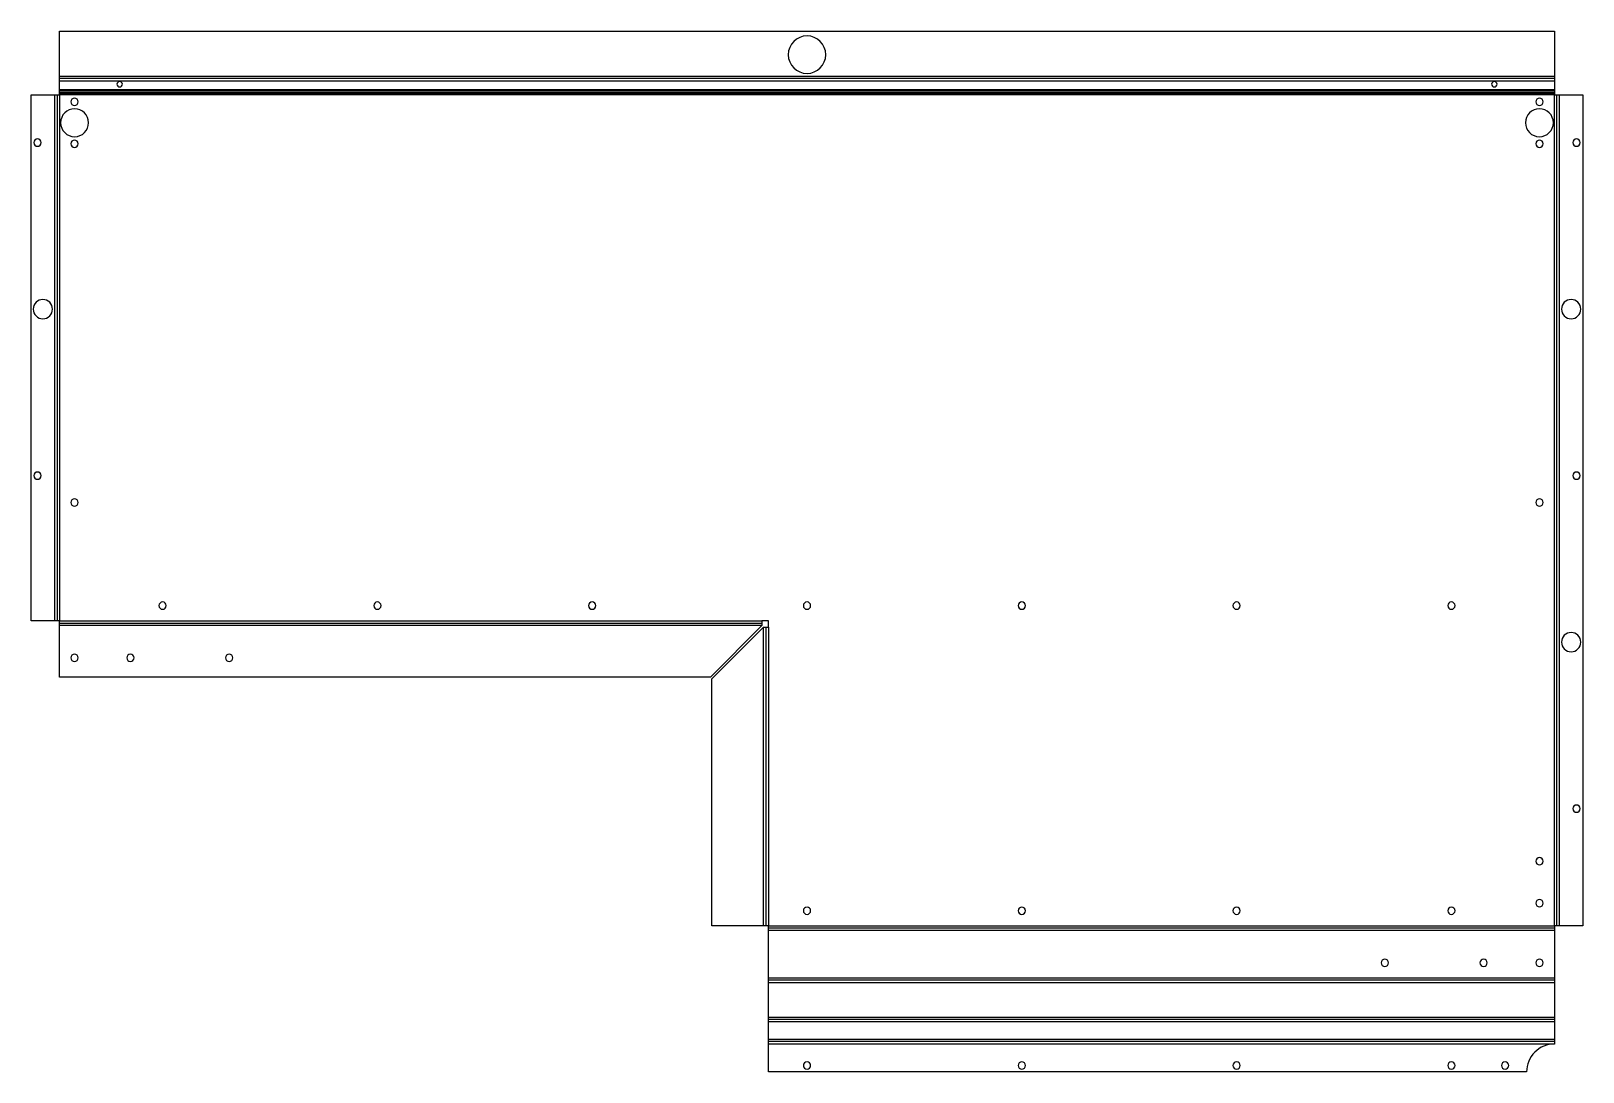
# Model space of a CAD drawing. Header units: millimetres. Extents: x -343 to 379, y 0 to 484.
import ezdxf

# ---------------------------------------------------------------- set-up
doc = ezdxf.new("R2010")
doc.units = ezdxf.units.MM

msp = doc.modelspace()

# ---------------------------------------------------------------- linework, layer by layer
at = {"layer": 'BEND'}
for p, q in [((366, 462.36), (-330, 462.36)), ((366, 456.63), (-330, 456.63)), ((366, 455.42), (-330, 455.42)), ((-331.13, 454.81), (-331.13, 210.05)), ((367.13, 68.05), (367.13, 454.81)), ((-330, 208.92), (-3, 208.92)), ((-1.13, 207.05), (-1.13, 68.05)), ((366, 66.92), (0, 66.92)), ((366, 42.65), (0, 42.65)), ((366, 24.39), (0, 24.39)), ((366, 14.13), (0, 14.13))]:
    msp.add_line(p, q, dxfattribs=at)
at = {"layer": 'BEND_EXTENT'}
for p, q in [((-330, 463.5), (366, 463.5)), ((366, 461.23), (-330, 461.23)), ((-330, 457.23), (366, 457.23)), ((-330, 456.02), (366, 456.02)), ((-332.26, 210.05), (-332.26, 454.81)), ((-330, 454.81), (-330, 210.05)), ((366, 454.81), (-330, 454.81)), ((366, 68.05), (366, 454.81)), ((368.26, 454.81), (368.26, 68.05)), ((-330, 210.05), (-3, 210.05)), ((-3, 207.79), (-330, 207.79)), ((-2.26, 68.05), (-2.26, 207.05)), ((0, 207.05), (0, 68.05)), ((0, 68.05), (366, 68.05)), ((366, 65.79), (0, 65.79)), ((0, 43.79), (366, 43.79)), ((366, 41.52), (0, 41.52)), ((0, 25.52), (366, 25.52)), ((366, 23.26), (0, 23.26)), ((0, 15.26), (366, 15.26)), ((366, 13), (0, 13))]:
    msp.add_line(p, q, dxfattribs=at)
at = {"layer": 'INTERIOR_PROFILES', "extrusion": (0, 0, -1)}
for centre, radius in [((-18, 473.5), 8.75), ((302, 459.73), 1.25), ((-338, 459.73), 1.25), ((323, 441.8), 6.5), ((323, 451.55), 1.7), ((-359, 441.8), 6.5), ((-359, 451.55), 1.7), ((340.26, 432.55), 1.7), ((323, 432.05), 1.7), ((-359, 432.05), 1.7), ((-376.26, 432.55), 1.7), ((337.76, 355.05), 4.5), ((-373.76, 355.05), 4.5), ((340.26, 277.55), 1.7), ((-376.26, 277.55), 1.7), ((323, 265.05), 1.7), ((-359, 265.05), 1.7), ((282, 217.05), 1.7), ((182, 217.05), 1.7), ((82, 217.05), 1.7), ((-18, 217.05), 1.7), ((-118, 217.05), 1.7), ((-218, 217.05), 1.7), ((-318, 217.05), 1.7), ((-373.76, 200.05), 4.5), ((323, 192.79), 1.7), ((297, 192.79), 1.7), ((251, 192.79), 1.7), ((-376.26, 122.55), 1.7), ((-359, 98.05), 1.7), ((-359, 78.55), 1.7), ((-18, 75.05), 1.7), ((-118, 75.05), 1.7), ((-218, 75.05), 1.7), ((-318, 75.05), 1.7), ((-287, 50.79), 1.7), ((-333, 50.79), 1.7), ((-359, 50.79), 1.7), ((-18, 3), 1.7), ((-118, 3), 1.7), ((-218, 3), 1.7), ((-318, 3), 1.7), ((-343, 3), 1.7)]:
    msp.add_circle(centre, radius, dxfattribs=at)
at = {"layer": 'OUTER_PROFILES'}
msp.add_lwpolyline([(-26.26, 183.05), (-2.26, 207.05), (0, 207.05), (0, 210.05), (-3, 210.05), (-3, 207.79), (-27, 183.79), (-330, 183.79), (-330, 210.05), (-343.26, 210.05), (-343.26, 454.81), (-330, 454.81), (-330, 456.02), (-330, 457.23), (-330, 463.5), (-330, 484.5), (366, 484.5), (366, 461.23), (366, 457.23), (366, 456.02), (366, 454.81), (379.26, 454.81), (379.26, 68.05), (366, 68.05), (366, 65.79), (366, 41.52), (366, 23.26), (366, 13, 0.414214), (353, 0), (0, 0), (0, 68.05), (-26.26, 68.05)], format="xyb", close=True, dxfattribs=at)

doc.saveas('drawing.dxf')
